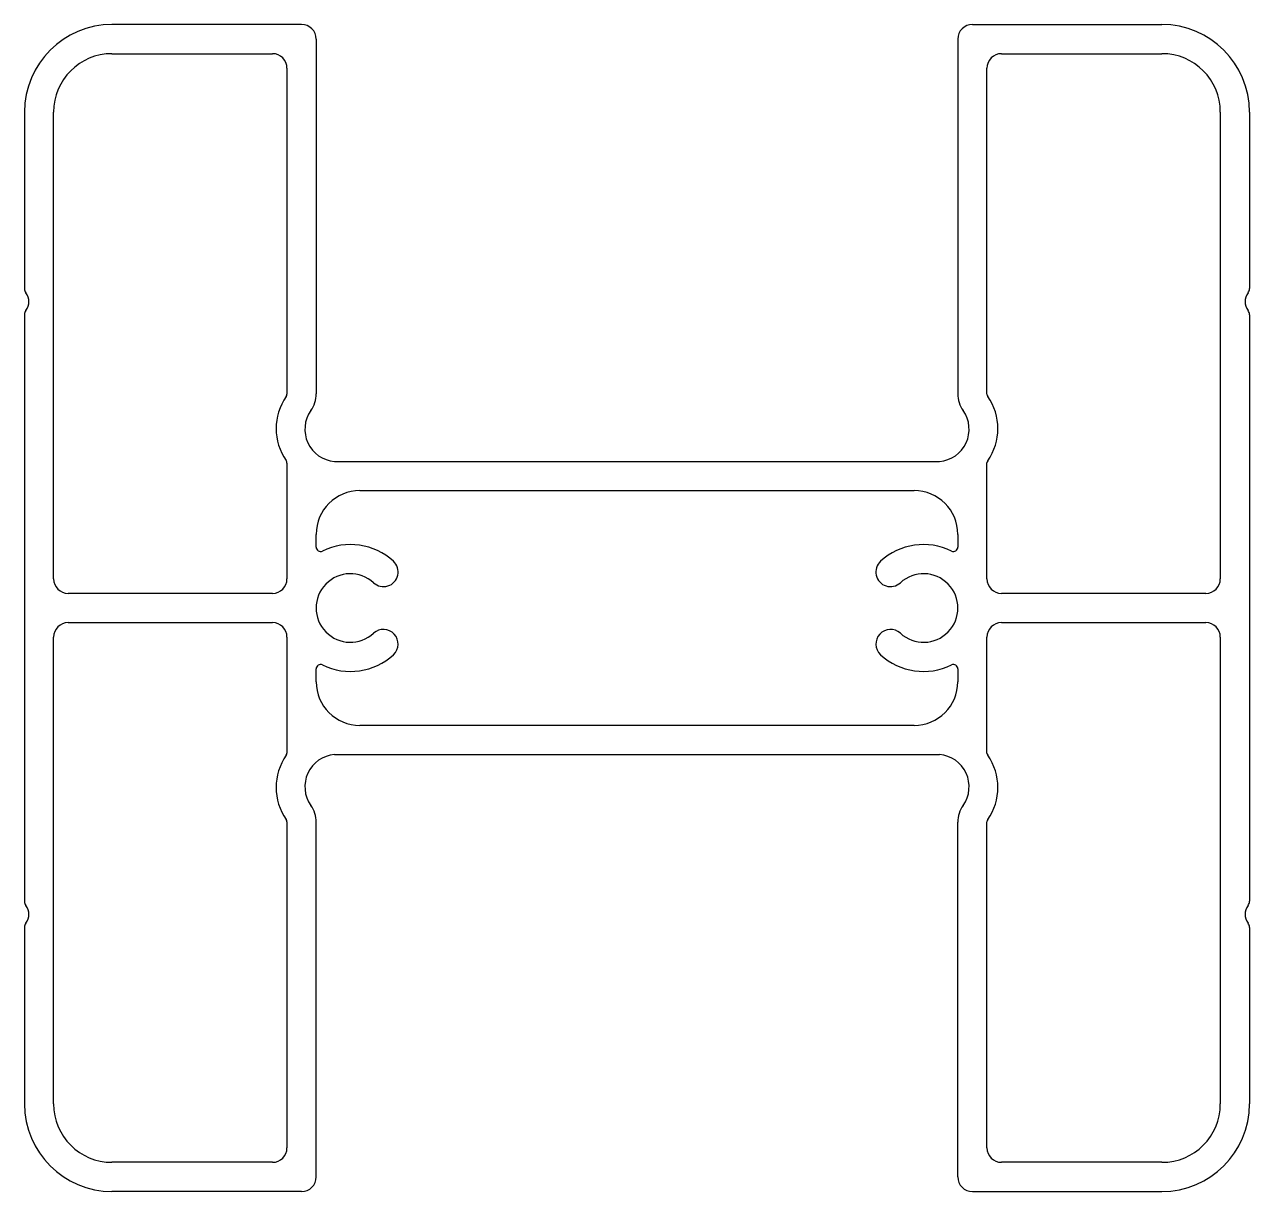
# Model space of a CAD drawing. Extents: x 2848.2 to 2932.2, y 1177.1 to 1257.1.
import ezdxf

# ---------------------------------------------------------------- set-up
doc = ezdxf.new("R2010")
doc.units = 0
doc.layers.get('0').update_dxf_attribs({"linetype": 'CONTINUOUS'})

msp = doc.modelspace()

# ---------------------------------------------------------------- linework, layer by layer
for p, q in [((2867.206, 1257.068), (2854.206, 1257.068)), ((2913.206, 1257.068), (2926.206, 1257.068)), ((2868.206, 1256.068), (2868.206, 1231.754)), ((2912.206, 1256.068), (2912.206, 1231.754)), ((2854.206, 1255.068), (2865.206, 1255.068)), ((2915.206, 1255.068), (2926.206, 1255.068)), ((2866.206, 1254.068), (2866.206, 1231.732)), ((2914.206, 1231.716), (2914.206, 1254.068)), ((2848.206, 1251.068), (2848.206, 1238.968)), ((2850.206, 1219.068), (2850.206, 1251.068)), ((2930.206, 1251.068), (2930.206, 1219.068)), ((2932.206, 1251.068), (2932.206, 1238.968)), ((2848.206, 1237.168), (2848.206, 1196.968)), ((2932.206, 1237.168), (2932.206, 1196.968)), ((2866.206, 1227.005), (2866.206, 1219.068)), ((2869.456, 1227.118), (2910.956, 1227.118)), ((2914.206, 1219.068), (2914.206, 1227.021)), ((2871.206, 1225.118), (2909.206, 1225.118)), ((2868.206, 1221.242), (2868.206, 1222.118)), ((2912.206, 1222.118), (2912.206, 1221.242)), ((2865.206, 1218.068), (2851.206, 1218.068)), ((2929.206, 1218.068), (2915.206, 1218.068)), ((2851.206, 1216.068), (2865.206, 1216.068)), ((2915.206, 1216.068), (2929.206, 1216.068)), ((2850.206, 1183.068), (2850.206, 1215.068)), ((2866.206, 1215.068), (2866.206, 1207.116)), ((2914.206, 1207.116), (2914.206, 1215.068)), ((2930.206, 1215.068), (2930.206, 1183.068)), ((2868.206, 1212.018), (2868.206, 1212.895)), ((2912.206, 1212.895), (2912.206, 1212.018)), ((2909.206, 1209.018), (2871.206, 1209.018)), ((2869.456, 1207.018), (2910.956, 1207.018)), ((2866.206, 1202.421), (2866.206, 1180.068)), ((2868.206, 1178.068), (2868.206, 1202.383)), ((2912.206, 1178.068), (2912.206, 1202.383)), ((2914.206, 1180.068), (2914.206, 1202.421)), ((2848.206, 1195.168), (2848.206, 1183.068)), ((2932.206, 1195.168), (2932.206, 1183.068)), ((2865.206, 1179.068), (2854.206, 1179.068)), ((2926.206, 1179.068), (2915.206, 1179.068)), ((2867.206, 1177.068), (2854.206, 1177.068)), ((2913.206, 1177.068), (2926.206, 1177.068))]:
    msp.add_line(p, q)
for centre, radius, start, end in [((2854.206, 1251.068), 6, 90, 180), ((2867.206, 1256.068), 1, 0, 90), ((2913.206, 1256.068), 1, 90, 180), ((2926.206, 1251.068), 6, 0, 90), ((2854.206, 1251.068), 4, 90, 180), ((2865.206, 1254.068), 1, 0, 90), ((2915.206, 1254.068), 1, 90, 180), ((2926.206, 1251.068), 4, 0, 90), ((2848.706, 1238.968), 0.5, 180, 216.8699), ((2847.506, 1238.068), 1, 323.1301, 36.8699), ((2932.906, 1238.068), 1, 143.1301, 216.8699), ((2931.706, 1238.968), 0.5, 323.1301, 360), ((2848.706, 1237.168), 0.5, 143.1301, 180), ((2931.706, 1237.168), 0.5, 0, 36.8699), ((2869.256, 1229.368), 3.8, 144.79287, 215.20713), ((2865.906, 1231.732), 0.3, 324.79287, 360), ((2866.206, 1231.754), 2, 324.68974, 0), ((2914.206, 1231.754), 2, 180, 215.31026), ((2914.456, 1231.716), 0.25, 180, 215.43094), ((2911.156, 1229.368), 3.8, 324.56906, 35.43094), ((2869.642, 1229.321), 2.21, 144.68974, 265.18626), ((2910.771, 1229.321), 2.21, 274.81374, 35.31026), ((2865.906, 1227.005), 0.3, 0, 35.20713), ((2914.456, 1227.021), 0.25, 144.56906, 180), ((2871.206, 1222.118), 3, 90, 180), ((2909.206, 1222.118), 3, 0, 90), ((2870.556, 1217.068), 4.35, 47.36798, 116.15878), ((2909.856, 1217.068), 4.35, 63.84122, 132.63202), ((2868.506, 1221.242), 0.3, 180, 296.15878), ((2911.906, 1221.242), 0.3, 243.84122, 0), ((2872.825, 1219.533), 1, 227.36798, 47.36798), ((2907.587, 1219.533), 1, 132.63202, 312.63202), ((2851.206, 1219.068), 1, 180, 270), ((2865.206, 1219.068), 1, 270, 0), ((2870.556, 1217.068), 2.35, 47.36798, 312.63202), ((2909.856, 1217.068), 2.35, 227.36798, 132.63202), ((2915.206, 1219.068), 1, 180, 270), ((2929.206, 1219.068), 1, 270, 0), ((2851.206, 1215.068), 1, 90, 180), ((2865.206, 1215.068), 1, 0, 90), ((2872.825, 1214.604), 1, 312.63202, 132.63202), ((2907.587, 1214.604), 1, 47.36798, 227.36798), ((2915.206, 1215.068), 1, 90, 180), ((2929.206, 1215.068), 1, 0, 90), ((2870.556, 1217.068), 4.35, 243.84122, 312.63202), ((2909.856, 1217.068), 4.35, 227.36798, 296.15878), ((2868.506, 1212.895), 0.3, 63.84122, 180), ((2911.906, 1212.895), 0.3, 0, 116.15878), ((2871.206, 1212.018), 3, 180, 270), ((2909.206, 1212.018), 3, 270, 0), ((2865.956, 1207.116), 0.25, 324.56906, 360), ((2914.456, 1207.116), 0.25, 180, 215.43094), ((2869.256, 1204.768), 3.8, 144.56906, 215.43094), ((2869.642, 1204.816), 2.21, 94.81374, 215.31026), ((2910.771, 1204.816), 2.21, 324.68974, 85.18626), ((2911.156, 1204.768), 3.8, 324.56906, 35.43094), ((2866.206, 1202.383), 2, 0, 35.31026), ((2914.206, 1202.383), 2, 144.68974, 180), ((2865.956, 1202.421), 0.25, 0, 35.43094), ((2914.456, 1202.421), 0.25, 144.56906, 180), ((2848.706, 1196.968), 0.5, 180, 216.8699), ((2847.506, 1196.068), 1, 323.1301, 36.8699), ((2932.906, 1196.068), 1, 143.1301, 216.8699), ((2931.706, 1196.968), 0.5, 323.1301, 360), ((2848.706, 1195.168), 0.5, 143.1301, 180), ((2931.706, 1195.168), 0.5, 0, 36.8699), ((2854.206, 1183.068), 6, 180, 270), ((2854.206, 1183.068), 4, 180, 270), ((2926.206, 1183.068), 4, 270, 0), ((2926.206, 1183.068), 6, 270, 360), ((2865.206, 1180.068), 1, 270, 0), ((2915.206, 1180.068), 1, 180, 270), ((2867.206, 1178.068), 1, 270, 0), ((2913.206, 1178.068), 1, 180, 270)]:
    msp.add_arc(centre, radius, start, end)

doc.saveas('drawing.dxf')
